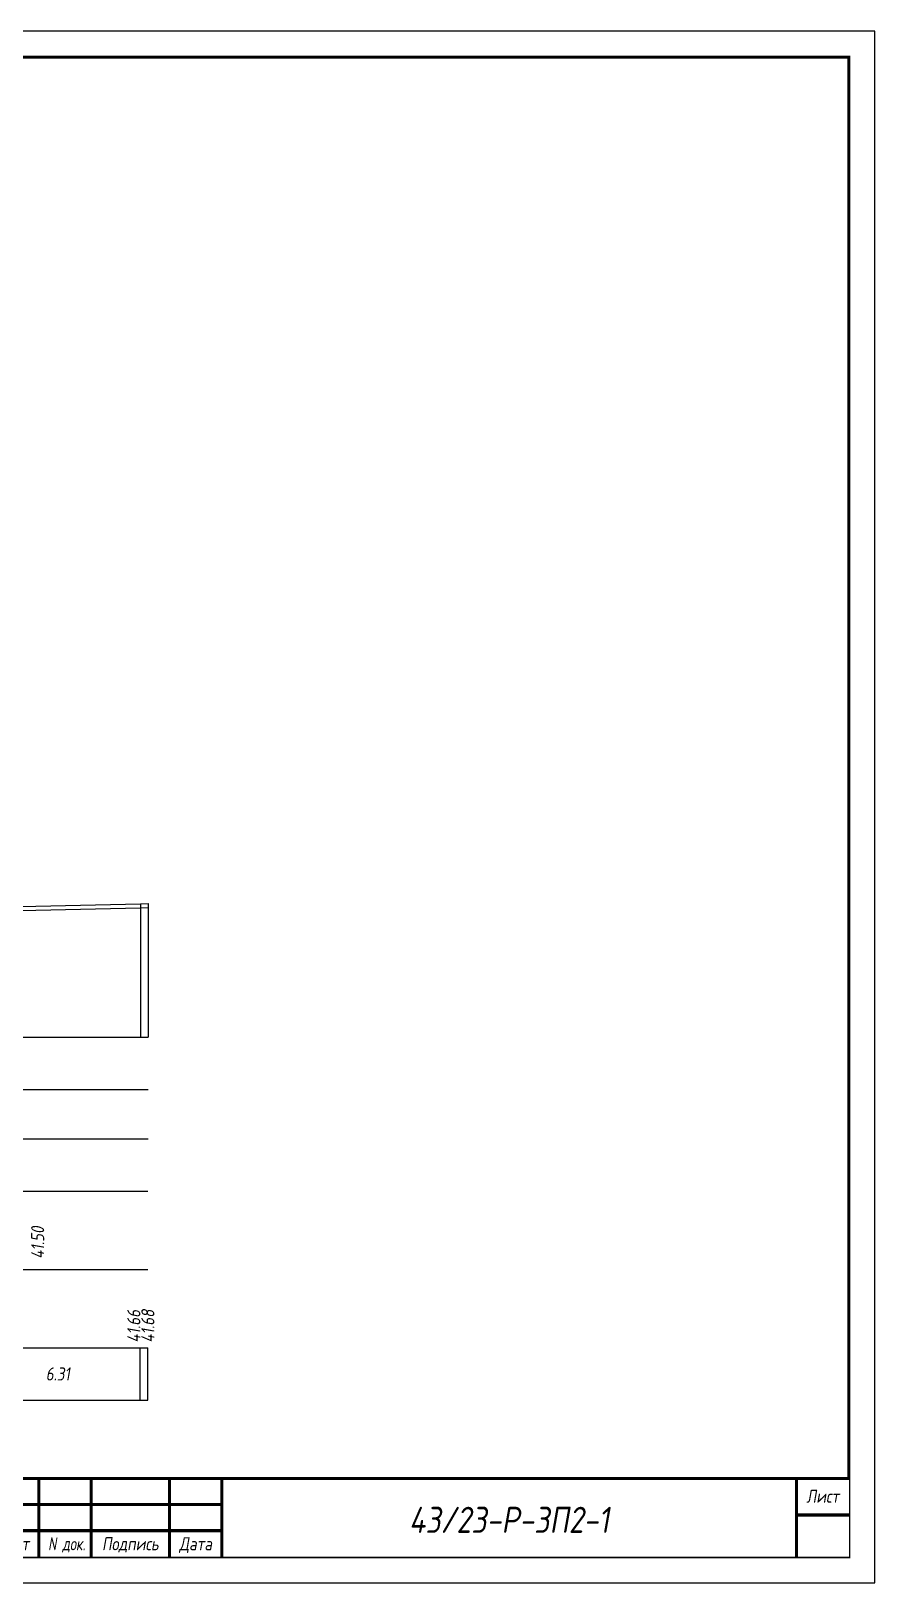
# Model space of a CAD drawing. Extents: x -717 to 1451, y -133302 to 233.
# Drawn here: x 228.5 to 389.9, y -88787.4 to -88490.4 of the extents above; entities that cross this region are included whole.
import ezdxf
from ezdxf.enums import TextEntityAlignment as Align

# ---------------------------------------------------------------- set-up
doc = ezdxf.new("R2010")
doc.units = 0
for name, color, linetype in [('Зарамочное оформление', 7, 'Continuous'), ('Код_510', 7, 'Continuous'), ('Код_516', 1, 'Continuous'), ('Таблица', 7, 'Continuous'), ('Черный поперечник', 3, 'Continuous')]:
    doc.layers.add(name, color=color, linetype=linetype)
doc.layers.add('Контур_2570', color=7, linetype='Continuous', true_color=0x80ff00)
doc.styles.add('М', font='romand.shx', dxfattribs={"width": 0.8, "oblique": 10, "height": 2.5})

# ---------------------------------------------------------------- blocks, each defined once
blk = doc.blocks.new('Штамп')
at = {"linetype": 'Continuous'}
blk.add_wipeout([(199.95, -411.25), (384.95, -411.25), (384.95, -426.25), (199.95, -426.25)], dxfattribs=at).dxf.layer = 'Зарамочное оформление'
at = {"layer": 'Зарамочное оформление', "linetype": 'Continuous', "lineweight": -3, "const_width": 0.6, "flags": 128}
for points in [[(199.95, -426.25), (199.95, -411.25), (384.95, -411.25)], [(209.95, -411.25), (209.95, -426.25)], [(219.95, -411.25), (219.95, -426.25)], [(229.95, -411.25), (229.95, -426.25)], [(239.95, -411.25), (239.95, -426.25)], [(254.95, -411.25), (254.95, -426.25)], [(264.95, -411.25), (264.95, -426.25)], [(374.95, -411.25), (374.95, -426.25)], [(199.95, -416.25), (264.95, -416.25)], [(374.95, -418.25), (384.95, -418.25)], [(199.95, -421.25), (264.95, -421.25)]]:
    blk.add_lwpolyline(points, dxfattribs=at)
at = {"linetype": 'Continuous', "insert": (319.95, -419.17), "char_height": 5, "width": 110, "attachment_point": 5, "style": 'М'}
blk.add_mtext('{\\Q10;\\W0.8;43/23-Р-ЗП2-1}', dxfattribs=at)
at = {"layer": 'Зарамочное оформление', "linetype": 'Continuous', "style": 'М', "oblique": 10}
for s, width, p in [('Лист', 0.8, (379.95, -414.66)), ('Изм.', 0.8, (204.95, -423.75)), ('Кол.уч.', 0.7, (214.95, -423.75)), ('Лист', 0.8, (224.95, -423.75)), ('N док.', 0.7, (235.28, -423.75)), ('Подпись', 0.8, (247.45, -423.75)), ('Дата', 0.8, (259.95, -423.75))]:
    blk.add_text(s, height=2.5, dxfattribs=dict(at, width=width)).set_placement(p, align=Align.MIDDLE_CENTER)
blk = doc.blocks.new('шифр')
blk.add_blockref('Штамп', (0, -88416))

msp = doc.modelspace()

# ---------------------------------------------------------------- linework, layer by layer
at = {"flags": 128}
msp.add_lwpolyline([(-30.054, -88787.421), (389.946, -88787.421), (389.946, -88490.421), (-30.054, -88490.421)], close=True, dxfattribs=at)
at = {"const_width": 0.6, "flags": 128}
msp.add_lwpolyline([(-10.054, -88782.421), (384.946, -88782.421), (384.946, -88495.421), (-10.054, -88495.421)], close=True, dxfattribs=at)
at = {"layer": 'Код_510'}
for p, q in [((249.369, -88752.421), (249.369, -88742.421)), ((250.814, -88752.421), (250.814, -88742.421))]:
    msp.add_line(p, q, dxfattribs=at)
at = {"layer": 'Контур_2570', "flags": 128}
msp.add_lwpolyline([(217.857, -88658.928), (249.423, -88658.2), (250.869, -88658.128)], dxfattribs=at)
at = {"layer": 'Таблица'}
for p, q in [((80, -88683), (250.869, -88683)), ((80, -88693), (250.869, -88693)), ((80, -88702.421), (250.869, -88702.421)), ((79.946, -88712.421), (250.814, -88712.421)), ((79.946, -88727.421), (250.814, -88727.421)), ((79.946, -88742.421), (250.814, -88742.421)), ((79.946, -88752.421), (250.814, -88752.421))]:
    msp.add_line(p, q, dxfattribs=at)
at = {"layer": 'Черный поперечник', "color": 7}
for p, q in [((249.423, -88657.45), (249.423, -88683)), ((250.869, -88657.378), (250.869, -88683))]:
    msp.add_line(p, q, dxfattribs=at)
at = {"layer": 'Черный поперечник', "flags": 128}
msp.add_lwpolyline([(217.857, -88658.178), (249.423, -88657.45), (250.869, -88657.378)], dxfattribs=at)

# ---------------------------------------------------------------- texts
at = {"linetype": 'Continuous', "style": 'М', "oblique": 10, "width": 0.8}
msp.add_text('290', height=2.5, dxfattribs=at).set_placement((380.312, -88778.509), align=Align.MIDDLE)
at = {"layer": 'Код_510', "style": 'М', "oblique": 10, "width": 0.8}
for s, p in [('41.66', (248.129, -88741.421)), ('41.68', (250.814, -88741.421))]:
    msp.add_text(s, height=2.5, rotation=90, dxfattribs=at).set_placement(p, align=Align.MIDDLE_LEFT)
msp.add_text('6.31', height=2.5, dxfattribs=at).set_placement((233.586, -88747.421), align=Align.MIDDLE_CENTER)
at = {"layer": 'Код_516', "style": 'М', "oblique": 10, "width": 0.8}
msp.add_text('41.50', height=2.5, rotation=90, dxfattribs=at).set_placement((229.725, -88725.371), align=Align.MIDDLE_LEFT)

# ---------------------------------------------------------------- next in the draw order: block references
msp.add_blockref('шифр', (0, 59.829))

doc.saveas('drawing.dxf')
